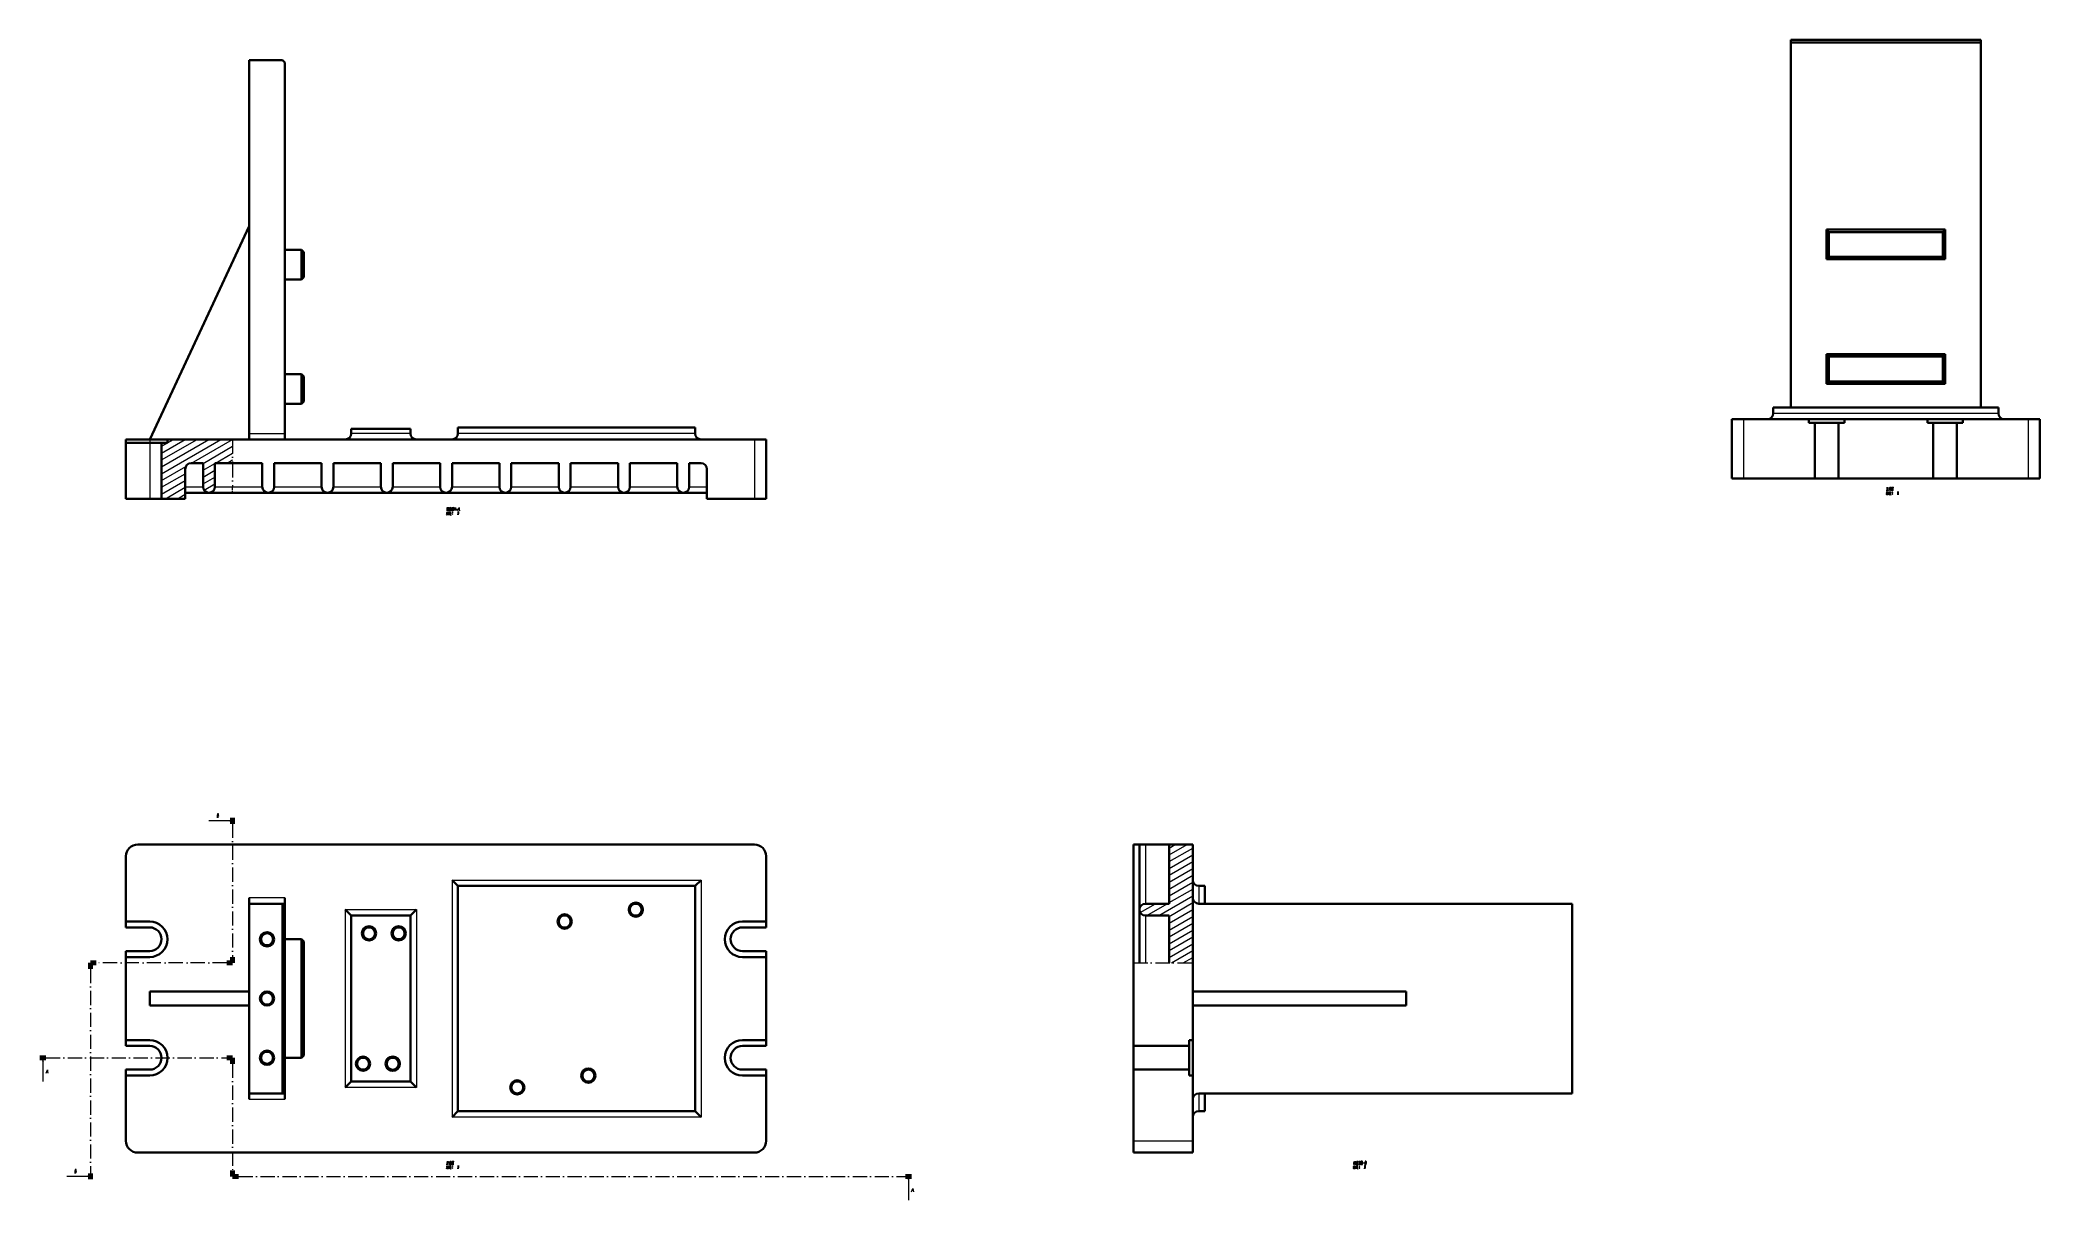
# Model space of a CAD drawing. Extents: x 139 to 1826, y -336 to 642.
import ezdxf

# ---------------------------------------------------------------- set-up
doc = ezdxf.new("R2010")
doc.units = 0
doc.linetypes.add('DASHDOT', pattern=[18.5, 12, -3, 0.5, -3])

msp = doc.modelspace()

# ---------------------------------------------------------------- linework, layer by layer
at = {"color": 7, "lineweight": 35, "ltscale": 0.05}
for p, q in [((1616, 642.3), (1616, 640.3)), ((1776, 640.3), (1776, 642.3)), ((345.7, -86.4), (343.7, -86.4)), ((343.7, -246.4), (345.7, -246.4))]:
    msp.add_line(p, q, dxfattribs=at)
at = {"color": 7, "lineweight": 35}
for p, q in [((1776, 642.3), (1616, 642.3)), ((315.7, 625.3), (343.7, 625.3)), ((315.7, 310.3), (315.7, 625.3)), ((1616, 332.3), (1616, 640.3)), ((1776, 640.3), (1616, 640.3)), ((1776, 332.3), (1776, 640.3)), ((345.7, 310.3), (345.7, 623.3)), ((315.7, 485.3), (231.7, 305.3)), ((1646, 457.3), (1646, 482.3)), ((1646, 482.3), (1746, 482.3)), ((1648, 459.3), (1648, 480.3)), ((1648, 480.3), (1744, 480.3)), ((1744, 459.3), (1744, 480.3)), ((1746, 457.3), (1746, 482.3)), ((359.7, 440.3), (359.7, 465.3)), ((361.7, 442.3), (361.7, 463.3)), ((1646, 457.3), (1746, 457.3)), ((1648, 459.3), (1744, 459.3)), ((1646, 352.3), (1646, 377.3)), ((1646, 377.3), (1746, 377.3)), ((1648, 354.3), (1648, 375.3)), ((1648, 375.3), (1744, 375.3)), ((1744, 354.3), (1744, 375.3)), ((1746, 352.3), (1746, 377.3)), ((359.7, 335.3), (359.7, 360.3)), ((361.7, 337.3), (361.7, 358.3)), ((1648, 354.3), (1744, 354.3)), ((1646, 352.3), (1746, 352.3)), ((1566, 322.3), (1566, 272.3)), ((1631, 322.3), (1576, 322.3)), ((1791, 332.3), (1601, 332.3)), ((1731, 322.3), (1661, 322.3)), ((1816, 322.3), (1761, 322.3)), ((1826, 322.3), (1826, 272.3)), ((211.7, 305.3), (231.7, 305.3)), ((246.7, 305.3), (301.7, 305.3)), ((741.7, 305.3), (301.7, 305.3)), ((451.7, 314.2), (401.7, 314.2)), ((691.7, 315.3), (491.7, 315.3)), ((751.7, 305.3), (751.7, 255.3)), ((1636, 319.3), (1636, 272.3)), ((1656, 319.3), (1656, 272.3)), ((1736, 319.3), (1736, 272.3)), ((1756, 319.3), (1756, 272.3)), ((211.7, 302.3), (211.7, 255.3)), ((211.7, 302.3), (231.7, 302.3)), ((241.7, 255.3), (241.7, 302.3)), ((261.7, 280.3), (261.7, 255.3)), ((276.7, 265.3), (276.7, 285.3)), ((286.7, 285.3), (286.7, 265.3)), ((301.7, 285.3), (326.7, 285.3)), ((326.7, 265.3), (326.7, 285.3)), ((336.7, 285.3), (336.7, 265.3)), ((336.7, 285.3), (376.7, 285.3)), ((376.7, 265.3), (376.7, 285.3)), ((386.7, 285.3), (386.7, 265.3)), ((386.7, 285.3), (426.7, 285.3)), ((426.7, 265.3), (426.7, 285.3)), ((436.7, 285.3), (436.7, 265.3)), ((436.7, 285.3), (476.7, 285.3)), ((476.7, 265.3), (476.7, 285.3)), ((486.7, 285.3), (486.7, 265.3)), ((486.7, 285.3), (526.7, 285.3)), ((526.7, 265.3), (526.7, 285.3)), ((536.7, 285.3), (536.7, 265.3)), ((536.7, 285.3), (576.7, 285.3)), ((576.7, 265.3), (576.7, 285.3)), ((586.7, 285.3), (586.7, 265.3)), ((586.7, 285.3), (626.7, 285.3)), ((626.7, 265.3), (626.7, 285.3)), ((636.7, 285.3), (636.7, 265.3)), ((636.7, 285.3), (676.7, 285.3)), ((676.7, 265.3), (676.7, 285.3)), ((686.7, 285.3), (686.7, 265.3)), ((701.7, 255.3), (701.7, 280.3)), ((1636, 272.3), (1576, 272.3)), ((1736, 272.3), (1656, 272.3)), ((1816, 272.3), (1756, 272.3)), ((211.7, 255.3), (231.7, 255.3)), ((261.7, 255.3), (241.7, 255.3)), ((331.7, 260.3), (301.7, 260.3)), ((381.7, 260.3), (331.7, 260.3)), ((431.7, 260.3), (381.7, 260.3)), ((481.7, 260.3), (431.7, 260.3)), ((531.7, 260.3), (481.7, 260.3)), ((581.7, 260.3), (531.7, 260.3)), ((631.7, 260.3), (581.7, 260.3)), ((681.7, 260.3), (631.7, 260.3)), ((741.7, 255.3), (701.7, 255.3)), ((211.7, -46.4), (211.7, -101.4)), ((741.7, -36.4), (221.7, -36.4)), ((751.7, -46.4), (751.7, -101.4)), ((1061.5, -36.4), (1061.5, -136.4)), ((1066.5, -36.4), (1066.5, -91.4)), ((1071.5, -36.4), (1091.5, -36.4)), ((1091.5, -86.4), (1091.5, -36.4)), ((1111.5, -36.4), (1091.5, -36.4)), ((1111.5, -36.4), (1111.5, -136.4)), ((491.7, -71.4), (491.7, -261.4)), ((491.7, -71.4), (691.7, -71.4)), ((691.7, -71.4), (691.7, -261.4)), ((343.7, -86.4), (315.7, -86.4)), ((315.7, -246.4), (315.7, -86.4)), ((343.7, -86.4), (343.7, -246.4)), ((345.7, -86.4), (345.7, -246.4)), ((401.7, -96.4), (401.7, -236.4)), ((401.7, -96.4), (451.7, -96.4)), ((451.7, -96.4), (451.7, -236.4)), ((1066.5, -91.4), (1066.5, -136.4)), ((1071.5, -86.4), (1091.5, -86.4)), ((1091.5, -96.4), (1071.5, -96.4)), ((1091.5, -136.4), (1091.5, -96.4)), ((1116.5, -86.4), (1431.5, -86.4)), ((1431.5, -246.4), (1431.5, -86.4)), ((211.7, -101.4), (231.7, -101.4)), ((211.7, -106.4), (231.7, -106.4)), ((359.7, -216.4), (359.7, -116.4)), ((751.7, -101.4), (731.7, -101.4)), ((751.7, -106.4), (731.7, -106.4)), ((211.7, -126.4), (231.7, -126.4)), ((211.7, -131.4), (211.7, -201.4)), ((211.7, -131.4), (231.7, -131.4)), ((361.7, -214.4), (361.7, -118.4)), ((751.7, -126.4), (731.7, -126.4)), ((751.7, -131.4), (731.7, -131.4)), ((751.7, -131.4), (751.7, -201.4)), ((1061.5, -136.4), (1061.5, -206.4)), ((1111.5, -136.4), (1111.5, -201.4)), ((315.7, -160.4), (231.7, -160.4)), ((1291.5, -160.4), (1111.5, -160.4)), ((315.7, -172.4), (231.7, -172.4)), ((1291.5, -172.4), (1111.5, -172.4)), ((211.7, -201.4), (231.7, -201.4)), ((751.7, -201.4), (731.7, -201.4)), ((211.7, -206.4), (231.7, -206.4)), ((751.7, -206.4), (731.7, -206.4)), ((1108.5, -206.4), (1061.5, -206.4)), ((211.7, -226.4), (231.7, -226.4)), ((211.7, -231.4), (211.7, -286.4)), ((211.7, -231.4), (231.7, -231.4)), ((751.7, -226.4), (731.7, -226.4)), ((751.7, -231.4), (731.7, -231.4)), ((751.7, -231.4), (751.7, -286.4)), ((1108.5, -226.4), (1061.5, -226.4)), ((1061.5, -226.4), (1061.5, -286.4)), ((1111.5, -231.4), (1111.5, -286.4)), ((315.7, -246.4), (343.7, -246.4)), ((451.7, -236.4), (401.7, -236.4)), ((1116.5, -246.4), (1431.5, -246.4)), ((691.7, -261.4), (491.7, -261.4)), ((741.7, -296.4), (221.7, -296.4)), ((1061.5, -296.4), (1111.5, -296.4))]:
    msp.add_line(p, q, dxfattribs=at)
at = {"color": 7, "lineweight": 35, "ltscale": 0.070711}
for p, q in [((343.7, 625.3), (345.7, 623.3)), ((1648, 480.3), (1646, 482.3)), ((1744, 480.3), (1746, 482.3)), ((361.7, 463.3), (359.7, 465.3)), ((1648, 459.3), (1646, 457.3)), ((1744, 459.3), (1746, 457.3)), ((361.7, 442.3), (359.7, 440.3)), ((1648, 375.3), (1646, 377.3)), ((1744, 375.3), (1746, 377.3)), ((361.7, 358.3), (359.7, 360.3)), ((1648, 354.3), (1646, 352.3)), ((1744, 354.3), (1746, 352.3)), ((361.7, 337.3), (359.7, 335.3)), ((361.7, -118.4), (359.7, -116.4)), ((361.7, -214.4), (359.7, -216.4))]:
    msp.add_line(p, q, dxfattribs=at)
at = {"color": 7, "lineweight": 35, "ltscale": 0.35}
for p, q in [((359.7, 465.3), (345.7, 465.3)), ((359.7, 440.3), (345.7, 440.3)), ((359.7, 360.3), (345.7, 360.3)), ((359.7, 335.3), (345.7, 335.3)), ((345.7, -116.4), (359.7, -116.4)), ((359.7, -216.4), (345.7, -216.4))]:
    msp.add_line(p, q, dxfattribs=at)
at = {"color": 7, "lineweight": 35, "ltscale": 0.25}
for p, q in [((1576, 322.3), (1566, 322.3)), ((1826, 322.3), (1816, 322.3)), ((751.7, 305.3), (741.7, 305.3)), ((1646, 319.3), (1636, 319.3)), ((1656, 319.3), (1646, 319.3)), ((1746, 319.3), (1736, 319.3)), ((1756, 319.3), (1746, 319.3)), ((241.7, 302.3), (231.7, 302.3)), ((266.7, 285.3), (276.7, 285.3)), ((686.7, 285.3), (696.7, 285.3)), ((1576, 272.3), (1566, 272.3)), ((1646, 272.3), (1636, 272.3)), ((1656, 272.3), (1646, 272.3)), ((1746, 272.3), (1736, 272.3)), ((1756, 272.3), (1746, 272.3)), ((1826, 272.3), (1816, 272.3)), ((241.7, 255.3), (231.7, 255.3)), ((751.7, 255.3), (741.7, 255.3)), ((1061.5, -216.4), (1061.5, -206.4)), ((1061.5, -226.4), (1061.5, -216.4)), ((1108.5, -216.4), (1108.5, -206.4)), ((1108.5, -226.4), (1108.5, -216.4)), ((1061.5, -296.4), (1061.5, -286.4)), ((1111.5, -296.4), (1111.5, -286.4))]:
    msp.add_line(p, q, dxfattribs=at)
at = {"color": 7, "lineweight": 13}
for p, q in [((1576, 322.3), (1576, 272.3)), ((1791, 327.3), (1601, 327.3)), ((1816, 322.3), (1816, 272.3)), ((241.7, 276.4), (291.7, 305.3)), ((241.7, 282.2), (281.7, 305.3)), ((241.7, 288), (271.7, 305.3)), ((241.7, 293.8), (261.7, 305.3)), ((267.1, 285.3), (301.7, 305.3)), ((315.7, 310.3), (345.7, 310.3)), ((451.7, 310.3), (401.7, 310.3)), ((691.7, 310.3), (491.7, 310.3)), ((741.7, 305.3), (741.7, 255.3)), ((231.7, 302.3), (231.7, 255.3)), ((276.7, 285.1), (301.7, 299.5)), ((241.7, 270.7), (262.2, 282.5)), ((241.7, 264.9), (261.7, 276.4)), ((241.7, 259.1), (261.7, 270.7)), ((301.7, 265.3), (326.7, 265.3)), ((336.7, 265.3), (376.7, 265.3)), ((386.7, 265.3), (426.7, 265.3)), ((436.7, 265.3), (476.7, 265.3)), ((486.7, 265.3), (526.7, 265.3)), ((536.7, 265.3), (576.7, 265.3)), ((586.7, 265.3), (626.7, 265.3)), ((636.7, 265.3), (676.7, 265.3)), ((1071.5, -36.4), (1071.5, -86.4)), ((1091.5, -50.9), (1111.5, -39.4)), ((1091.5, -56.7), (1111.5, -45.1)), ((486.7, -66.4), (696.7, -66.4)), ((486.7, -66.4), (486.7, -266.4)), ((696.7, -66.4), (696.7, -266.4)), ((1091.5, -62.4), (1111.5, -50.9)), ((1091.5, -68.2), (1111.5, -56.7)), ((1091.5, -74), (1111.5, -62.4)), ((345.7, -81.4), (315.7, -81.4)), ((1082.7, -96.4), (1111.5, -79.8)), ((1091.5, -79.8), (1111.5, -68.2)), ((1091.5, -85.5), (1111.5, -74)), ((396.7, -91.4), (456.7, -91.4)), ((396.7, -91.4), (396.7, -241.4)), ((456.7, -91.4), (456.7, -241.4)), ((1071.5, -96.4), (1071.5, -136.4)), ((1072.7, -96.4), (1090, -86.4)), ((1091.5, -97.1), (1111.5, -85.5)), ((1091.5, -102.9), (1111.5, -91.3)), ((1091.5, -108.6), (1111.5, -97.1)), ((1091.5, -114.4), (1111.5, -102.9)), ((1091.5, -120.2), (1111.5, -108.6)), ((1091.5, -126), (1111.5, -114.4)), ((1091.5, -131.7), (1111.5, -120.2)), ((1093.4, -136.4), (1111.5, -126)), ((315.7, -251.4), (345.7, -251.4)), ((456.7, -241.4), (396.7, -241.4)), ((696.7, -266.4), (486.7, -266.4)), ((1061.5, -286.4), (1111.5, -286.4))]:
    msp.add_line(p, q, dxfattribs=at)
at = {"color": 7, "lineweight": 35, "ltscale": 0.125}
for p, q in [((1601, 327.3), (1601, 332.3)), ((1791, 327.3), (1791, 332.3)), ((315.7, 305.3), (315.7, 310.3)), ((345.7, 310.3), (345.7, 305.3)), ((491.7, 310.3), (491.7, 315.3)), ((691.7, 310.3), (691.7, 315.3)), ((1631, 319.3), (1636, 319.3)), ((1656, 319.3), (1661, 319.3)), ((1736, 319.3), (1731, 319.3)), ((1761, 319.3), (1756, 319.3)), ((246.7, 302.3), (241.7, 302.3)), ((1066.5, -36.4), (1071.5, -36.4)), ((315.7, -86.4), (315.7, -81.4)), ((345.7, -81.4), (345.7, -86.4)), ((1116.5, -71.4), (1121.5, -71.4)), ((211.7, -101.4), (211.7, -106.4)), ((751.7, -101.4), (751.7, -106.4)), ((211.7, -126.4), (211.7, -131.4)), ((751.7, -126.4), (751.7, -131.4)), ((211.7, -206.4), (211.7, -201.4)), ((751.7, -206.4), (751.7, -201.4)), ((1108.5, -206.4), (1108.5, -201.4)), ((211.7, -231.4), (211.7, -226.4)), ((751.7, -231.4), (751.7, -226.4)), ((1108.5, -231.4), (1108.5, -226.4)), ((315.7, -251.4), (315.7, -246.4)), ((345.7, -246.4), (345.7, -251.4)), ((1116.5, -261.4), (1121.5, -261.4))]:
    msp.add_line(p, q, dxfattribs=at)
at = {"color": 7, "lineweight": 35, "ltscale": 0.375}
for p, q in [((1646, 322.3), (1631, 322.3)), ((1661, 322.3), (1646, 322.3)), ((1746, 322.3), (1731, 322.3)), ((1761, 322.3), (1746, 322.3)), ((246.7, 305.3), (231.7, 305.3)), ((286.7, 285.3), (301.7, 285.3)), ((1111.5, -216.4), (1111.5, -201.4)), ((1111.5, -231.4), (1111.5, -216.4))]:
    msp.add_line(p, q, dxfattribs=at)
at = {"color": 7, "lineweight": 35, "ltscale": 0.075}
for p, q in [((1631, 322.3), (1631, 319.3)), ((1661, 322.3), (1661, 319.3)), ((1731, 322.3), (1731, 319.3)), ((1761, 322.3), (1761, 319.3)), ((211.7, 305.3), (211.7, 302.3)), ((246.7, 302.3), (246.7, 305.3)), ((1111.5, -201.4), (1108.5, -201.4)), ((1111.5, -231.4), (1108.5, -231.4))]:
    msp.add_line(p, q, dxfattribs=at)
at = {"color": 7, "lineweight": 13, "ltscale": 0.075}
msp.add_line((231.7, 305.3), (231.7, 302.3), dxfattribs=at)
at = {"color": 7, "lineweight": 13, "ltscale": 0.144338}
msp.add_line((246.7, 302.4), (251.7, 305.3), dxfattribs=at)
at = {"color": 7, "linetype": 'DASHDOT', "lineweight": 13}
for p, q in [((301.7, 305.3), (301.7, 285.3)), ((301.7, 285.3), (301.7, 265.3)), ((301.7, -18.9), (301.7, -131.4)), ((181.7, -141.4), (181.7, -313.9)), ((296.7, -136.4), (186.7, -136.4)), ((1061.5, -136.4), (1111.5, -136.4)), ((144.2, -216.4), (296.7, -216.4)), ((301.7, -221.4), (301.7, -311.4)), ((306.7, -316.4), (869.2, -316.4))]:
    msp.add_line(p, q, dxfattribs=at)
at = {"color": 7, "lineweight": 35, "ltscale": 0.09651}
for p, q in [((401.7, 310.3), (401.7, 314.2)), ((451.7, 310.3), (451.7, 314.2))]:
    msp.add_line(p, q, dxfattribs=at)
at = {"color": 7, "lineweight": 13, "ltscale": 0.138675}
msp.add_line((241.7, 299.5), (246.5, 302.3), dxfattribs=at)
at = {"color": 7, "lineweight": 13, "ltscale": 0.42265}
msp.add_line((287.1, 285.3), (301.7, 293.8), dxfattribs=at)
at = {"color": 7, "lineweight": 13, "ltscale": 0.133975}
msp.add_line((297.1, 285.3), (301.7, 288), dxfattribs=at)
at = {"color": 7, "lineweight": 13, "ltscale": 0.288675}
for p, q in [((276.7, 279.3), (286.7, 285.1)), ((276.7, 273.6), (286.7, 279.3)), ((276.7, 267.8), (286.7, 273.6))]:
    msp.add_line(p, q, dxfattribs=at)
at = {"color": 7, "lineweight": 13, "ltscale": 0.479274}
msp.add_line((245.1, 255.3), (261.7, 264.9), dxfattribs=at)
at = {"color": 7, "lineweight": 13, "ltscale": 0.190599}
msp.add_line((255.1, 255.3), (261.7, 259.1), dxfattribs=at)
at = {"color": 7, "lineweight": 13, "ltscale": 0.375}
for p, q in [((261.7, 265.3), (276.7, 265.3)), ((686.7, 265.3), (701.7, 265.3))]:
    msp.add_line(p, q, dxfattribs=at)
at = {"color": 7, "lineweight": 35, "ltscale": 0.499663}
for p, q in [((281.7, 260.3), (261.7, 260.3)), ((301.7, 260.3), (281.7, 260.3))]:
    msp.add_line(p, q, dxfattribs=at)
at = {"color": 7, "lineweight": 13, "ltscale": 0.263805}
msp.add_line((277.6, 262.5), (286.7, 267.8), dxfattribs=at)
at = {"color": 7, "lineweight": 13, "ltscale": 0.374999}
msp.add_line((286.7, 265.3), (301.7, 265.3), dxfattribs=at)
at = {"color": 7, "linetype": 'DASHDOT', "lineweight": 13, "ltscale": 0.125}
msp.add_line((301.7, 260.3), (301.7, 265.3), dxfattribs=at)
at = {"color": 7, "lineweight": 35, "ltscale": 0.4995}
msp.add_line((701.7, 260.3), (681.7, 260.3), dxfattribs=at)
at = {"color": 7, "lineweight": 13, "ltscale": 0.427556}
for p, q in [((298.8, -16.4), (281.7, -16.4)), ((871.7, -319.3), (871.7, -336.4))]:
    msp.add_line(p, q, dxfattribs=at)
at = {"color": 7, "lineweight": 100, "ltscale": 0.125}
for p, q in [((301.7, -13.9), (301.7, -18.9)), ((301.7, -136.4), (301.7, -131.4)), ((181.7, -136.4), (186.7, -136.4)), ((181.7, -136.4), (181.7, -141.4)), ((301.7, -136.4), (296.7, -136.4)), ((139.2, -216.4), (144.2, -216.4)), ((301.7, -216.4), (296.7, -216.4)), ((301.7, -216.4), (301.7, -221.4)), ((181.7, -318.9), (181.7, -313.9)), ((301.7, -316.4), (301.7, -311.4)), ((301.7, -316.4), (306.7, -316.4)), ((874.2, -316.4), (869.2, -316.4))]:
    msp.add_line(p, q, dxfattribs=at)
at = {"color": 7, "lineweight": 35, "ltscale": 0.124994}
msp.add_line((1061.5, -36.4), (1066.5, -36.4), dxfattribs=at)
at = {"color": 7, "lineweight": 13, "ltscale": 0.437823}
msp.add_line((1091.5, -45.1), (1106.6, -36.4), dxfattribs=at)
at = {"color": 7, "lineweight": 13, "ltscale": 0.149147}
msp.add_line((1091.5, -39.4), (1096.6, -36.4), dxfattribs=at)
at = {"color": 7, "lineweight": 35, "ltscale": 0.176777}
for p, q in [((491.7, -71.4), (486.7, -66.4)), ((691.7, -71.4), (696.7, -66.4)), ((401.7, -96.4), (396.7, -91.4)), ((451.7, -96.4), (456.7, -91.4)), ((401.7, -236.4), (396.7, -241.4)), ((451.7, -236.4), (456.7, -241.4)), ((491.7, -261.4), (486.7, -266.4)), ((691.7, -261.4), (696.7, -266.4))]:
    msp.add_line(p, q, dxfattribs=at)
at = {"color": 7, "lineweight": 13, "ltscale": 0.374997}
msp.add_line((1116.5, -71.4), (1116.5, -86.4), dxfattribs=at)
at = {"color": 7, "lineweight": 35, "ltscale": 0.374997}
msp.add_line((1121.5, -71.4), (1121.5, -86.4), dxfattribs=at)
at = {"color": 7, "lineweight": 13, "ltscale": 0.372889}
msp.add_line((1067.1, -93.8), (1080, -86.4), dxfattribs=at)
at = {"color": 7, "lineweight": 13, "ltscale": 0.23205}
msp.add_line((1103.4, -136.4), (1111.5, -131.7), dxfattribs=at)
at = {"color": 7, "lineweight": 35, "ltscale": 0.3}
for p, q in [((231.7, -160.4), (231.7, -172.4)), ((1291.5, -160.4), (1291.5, -172.4))]:
    msp.add_line(p, q, dxfattribs=at)
at = {"color": 7, "lineweight": 13, "ltscale": 0.427555}
for p, q in [((141.7, -219.3), (141.7, -236.4)), ((178.8, -316.4), (161.7, -316.4))]:
    msp.add_line(p, q, dxfattribs=at)
at = {"color": 7, "lineweight": 13, "ltscale": 0.375003}
msp.add_line((1116.5, -246.4), (1116.5, -261.4), dxfattribs=at)
at = {"color": 7, "lineweight": 35, "ltscale": 0.375003}
msp.add_line((1121.5, -246.4), (1121.5, -261.4), dxfattribs=at)
at = {"color": 7, "lineweight": 13}
for points in [[(1696.2, 262.3), (1698.1, 262.4)], [(1696.2, 258.8), (1696.9, 259.2)], [(1696.7, 261.3), (1696.3, 260.2)], [(1696.7, 260.3), (1696.3, 260.1)], [(1696.3, 259.5), (1696.9, 259.7)], [(1696.8, 260.5), (1696.4, 259.5)], [(1696.5, 264.7), (1698, 264.8)], [(1696.7, 263.9), (1696.7, 262.4)], [(1697.1, 260), (1696.8, 259.5)], [(1697.1, 261), (1697, 260.4)], [(1697.1, 260.8), (1698.1, 261)], [(1697.3, 260.5), (1697.1, 260)], [(1697.2, 264.7), (1697.2, 263.6), (1697.2, 262.4)], [(1697.2, 263.6), (1697.9, 263.7)], [(1697.2, 260), (1697.2, 258.3)], [(1697.4, 261.4), (1697.6, 261.1)], [(1697.4, 260.3), (1698.1, 260.4)], [(1697.4, 259.7), (1698, 259.8)], [(1697.4, 259.8), (1697.5, 258.4)], [(1697.5, 259.2), (1697.9, 259.2)], [(1697.9, 258.7), (1697.5, 258.6)], [(1697.7, 260.3), (1697.6, 259.7)], [(1698, 259.9), (1697.9, 258.5)], [(1698.1, 261.1), (1698, 260.6)], [(1699.1, 264.3), (1698.9, 263.9), (1698.4, 263.1)], [(1698.4, 264.1), (1699, 264.2)], [(1698.4, 260.6), (1699.5, 260.7)], [(1698.9, 260.7), (1698.8, 259.8), (1698.7, 259.3), (1698.4, 258.5)], [(1698.7, 265), (1699, 264.6)], [(1699.2, 260.2), (1699.1, 259.3), (1699, 258.5), (1698.8, 258.8)], [(1698.8, 260), (1699.2, 260.1)], [(1698.9, 263.9), (1698.9, 262.1)], [(1698.9, 263.7), (1699.2, 263.4)], [(1698.9, 261.5), (1699, 261)], [(1699, 262.1), (1699.3, 262.4)], [(1699.6, 258.9), (1699.2, 258.4)], [(1699.3, 262.4), (1699.5, 262.7)], [(1699.6, 260.2), (1699.4, 259.6)], [(1699.5, 265), (1699.5, 263.3)], [(1700.1, 264.8), (1699.5, 264.7)], [(1699.7, 263.3), (1699.5, 262.7)], [(1699.5, 259.9), (1700.1, 258.5)], [(1699.8, 260.8), (1699.6, 260.2)], [(1699.9, 259.6), (1699.6, 258.9)], [(1699.8, 264.4), (1699.7, 263.3)], [(1699.7, 260.4), (1700.4, 260.6)], [(1699.8, 262.4), (1699.8, 263.4)], [(1700, 262.2), (1699.8, 262.4)], [(1699.8, 261.5), (1699.8, 260.8)], [(1700.1, 260.5), (1699.9, 259.6)], [(1700.4, 262.2), (1700, 262.2)], [(1700.1, 263.2), (1700.1, 264.9)], [(1700.1, 258.5), (1700.4, 258.5)], [(1700.4, 262.9), (1700.4, 262.2)], [(1700.9, 265), (1700.9, 263.5), (1700.9, 262)], [(1700.9, 265), (1700.9, 263.6), (1700.9, 262.2)], [(1702.4, 264.8), (1700.9, 264.7)], [(1700.9, 262.3), (1702.3, 262.4)], [(1701, 263.1), (1701.5, 263.5)], [(1701.7, 264.6), (1701.1, 263.8)], [(1701.4, 264), (1702.1, 263.3)], [(1701.4, 262.9), (1701.8, 262.5)], [(1701.4, 260.6), (1701.8, 260.6)], [(1701.4, 259.4), (1701.8, 259.4)], [(1701.5, 264.2), (1701.9, 264.3)], [(1701.5, 263.5), (1701.7, 263.8)], [(1701.5, 263.3), (1701.8, 263)], [(1701.5, 260.7), (1701.8, 260.7)], [(1701.5, 260.5), (1701.8, 260.5)], [(1701.5, 259.5), (1701.8, 259.5)], [(1701.5, 259.2), (1701.8, 259.2)], [(1701.7, 263.8), (1702, 264.4)], [(1702.1, 263.3), (1702.3, 263.3)], [(1702.3, 262.2), (1702.3, 263.6), (1702.4, 265)], [(1702.3, 262.1), (1702.3, 262.2), (1702.3, 262.4)], [(1705.9, 261.4), (1705.8, 260), (1705.7, 258.6)], [(1705.9, 260.7), (1706.2, 260.7)], [(1705.9, 260.6), (1706.3, 260.6)], [(1705.9, 260.5), (1706.2, 260.5)], [(1705.9, 259.5), (1706.2, 259.5)], [(1705.9, 259.4), (1706.3, 259.4)], [(1705.9, 259.2), (1706.2, 259.2)], [(1706.5, 261.4), (1706.4, 260), (1706.3, 258.6)], [(482.4, 243.3), (481.9, 243.1)], [(481.9, 241.8), (482.6, 242.2)], [(482, 246.6), (483.2, 246.8)], [(482.4, 244.3), (482, 243.2)], [(482, 242.5), (482.5, 242.7)], [(482.5, 243.5), (482.1, 242.5)], [(482.2, 247.4), (483.1, 247.6)], [(482.3, 246.4), (482.3, 245.2)], [(482.3, 246.1), (482.9, 246.3)], [(483, 245.5), (482.3, 245.4)], [(482.4, 247.3), (482.5, 246.8)], [(482.5, 248.1), (482.7, 247.6)], [(482.8, 243), (482.5, 242.5)], [(482.8, 244), (482.6, 243.4)], [(482.9, 247.4), (482.8, 246.8)], [(482.8, 243.8), (483.8, 244)], [(483, 243.5), (482.8, 243)], [(483, 246.4), (482.9, 245.5)], [(482.9, 243.1), (482.9, 241.3)], [(483.1, 244.5), (483.3, 244.1)], [(483.1, 243.3), (483.8, 243.4)], [(483.1, 242.7), (483.7, 242.8)], [(483.1, 242.8), (483.2, 241.4)], [(483.2, 242.2), (483.6, 242.3)], [(483.6, 241.7), (483.2, 241.6)], [(483.7, 248.1), (483.7, 246.7), (483.7, 245.3), (483.6, 245), (483.3, 245.4)], [(483.3, 245.9), (483.3, 247.4)], [(483.4, 243.3), (483.3, 242.7)], [(483.7, 242.9), (483.6, 241.5)], [(483.8, 244.1), (483.7, 243.6)], [(484.7, 247.4), (484.6, 246.9), (484.1, 246.1)], [(484.1, 247.2), (484.7, 247.2)], [(484.1, 243.6), (485.2, 243.8)], [(484.6, 243.7), (484.5, 242.8), (484.4, 242.4), (484.1, 241.5)], [(484.4, 248), (484.7, 247.6)], [(484.9, 243.2), (484.8, 242.4), (484.7, 241.5), (484.5, 241.8)], [(484.5, 243), (484.9, 243.1)], [(484.6, 246.9), (484.6, 245.1)], [(484.6, 246.7), (484.9, 246.4)], [(484.6, 244.5), (484.7, 244)], [(484.7, 245.1), (485, 245.4)], [(485.3, 241.9), (484.9, 241.4)], [(485, 245.4), (485.2, 245.7)], [(485.3, 243.2), (485.1, 242.6)], [(485.2, 248), (485.2, 246.3)], [(485.8, 247.8), (485.2, 247.7)], [(485.4, 246.3), (485.2, 245.7)], [(485.2, 243), (485.8, 241.5)], [(485.4, 243.8), (485.3, 243.2)], [(485.6, 242.6), (485.3, 241.9)], [(485.5, 247.4), (485.4, 246.3)], [(485.5, 244.6), (485.4, 243.8)], [(485.4, 243.4), (486.1, 243.6)], [(485.5, 245.4), (485.5, 246.5)], [(485.7, 245.3), (485.5, 245.4)], [(485.8, 243.5), (485.6, 242.6)], [(486.1, 245.3), (485.7, 245.3)], [(485.8, 246.2), (485.8, 247.9)], [(485.8, 241.5), (486.1, 241.5)], [(486.1, 245.9), (486.1, 245.3)], [(486.6, 248), (486.6, 246.6), (486.6, 245.1)], [(486.6, 248), (486.6, 246.6), (486.6, 245.2)], [(488.1, 247.9), (486.6, 247.7)], [(486.6, 245.3), (488, 245.4)], [(486.7, 246.1), (487.2, 246.5)], [(487.4, 247.6), (486.8, 246.8)], [(487.1, 247), (487.8, 246.3)], [(487.1, 245.9), (487.5, 245.5)], [(487.1, 243.7), (487.5, 243.7)], [(487.1, 242.4), (487.5, 242.4)], [(487.2, 247.2), (487.6, 247.3)], [(487.2, 246.5), (487.4, 246.8)], [(487.2, 246.3), (487.5, 246)], [(487.2, 243.8), (487.5, 243.8)], [(487.2, 243.5), (487.5, 243.5)], [(487.2, 242.5), (487.5, 242.5)], [(487.2, 242.3), (487.5, 242.3)], [(487.4, 246.8), (487.7, 247.4)], [(487.8, 246.3), (488, 246.3)], [(488, 245.2), (488, 246.6), (488.1, 248)], [(488, 245.1), (488, 245.2), (488, 245.4)], [(488.4, 245.2), (488.9, 246.6), (489.5, 248), (489.7, 246.6), (489.9, 245.2)], [(488.9, 246.5), (489.7, 246.5)], [(489.9, 246.6), (491.6, 246.6)], [(491.6, 244.4), (491.5, 243), (491.4, 241.6)], [(491.6, 245.2), (492.1, 246.6), (492.6, 248), (492.8, 246.6), (493, 245.2)], [(491.6, 243.8), (491.9, 243.8)], [(491.6, 243.7), (492, 243.7)], [(491.6, 243.5), (491.9, 243.5)], [(491.6, 242.5), (491.9, 242.5)], [(491.6, 242.4), (492, 242.4)], [(491.6, 242.3), (491.9, 242.3)], [(492.2, 244.4), (492.1, 243), (492, 241.6)], [(492.1, 246.5), (492.8, 246.5)], [(288.4, -13.4), (289.5, -13.4), (289.7, -13.2), (289.8, -13), (289.9, -12.4), (289.8, -12.1), (289.4, -11.9), (289.6, -11.8), (289.8, -11.4), (289.8, -11), (289.7, -10.7), (289.5, -10.6), (288.8, -10.6), (288.6, -12), (288.5, -13.4)], [(289.4, -11.9), (288.6, -11.9)], [(144.3, -229.4), (144.9, -228), (145.4, -226.6), (145.6, -228), (145.8, -229.4)], [(144.8, -228.1), (145.6, -228.1)], [(1247.3, -303.5), (1247.5, -304.1)], [(1248.4, -303.5), (1248.4, -304.9), (1248.4, -306.4), (1248.4, -306.7), (1248.1, -306.3)], [(168.4, -313.4), (169.5, -313.4), (169.7, -313.2), (169.8, -313), (169.9, -312.4), (169.8, -312.1), (169.4, -311.9), (169.6, -311.8), (169.8, -311.4), (169.8, -311), (169.7, -310.7), (169.5, -310.6), (168.8, -310.6), (168.6, -312), (168.5, -313.4)], [(169.4, -311.9), (168.6, -311.9)], [(481.9, -306.3), (483.8, -306.2)], [(482.4, -308.4), (481.9, -308.6)], [(481.9, -309.8), (482.6, -309.5)], [(482.4, -307.4), (482, -308.5)], [(482, -309.2), (482.5, -309)], [(482.5, -308.2), (482.1, -309.2)], [(482.2, -303.9), (483.7, -303.9)], [(482.4, -304.7), (482.4, -306.3)], [(482.8, -308.7), (482.5, -309.2)], [(482.8, -307.7), (482.6, -308.3)], [(482.8, -307.9), (483.8, -307.7)], [(483, -308.1), (482.8, -308.7)], [(482.9, -303.9), (482.9, -305.1), (482.9, -306.3)], [(482.9, -305.1), (483.6, -305)], [(482.9, -308.6), (482.9, -310.3)], [(483.1, -307.2), (483.3, -307.6)], [(483.1, -308.4), (483.8, -308.3)], [(483.1, -308.8), (483.2, -310.2)], [(483.1, -308.9), (483.7, -308.9)], [(483.2, -309.5), (483.6, -309.4)], [(483.6, -310), (483.2, -310.1)], [(483.4, -308.4), (483.3, -308.9)], [(483.7, -308.8), (483.6, -310.2)], [(483.8, -307.6), (483.7, -308.1)], [(484.7, -304.3), (484.6, -304.8), (484.1, -305.5)], [(484.1, -304.5), (484.7, -304.5)], [(484.1, -308.1), (485.2, -307.9)], [(484.6, -308), (484.5, -308.9), (484.4, -309.3), (484.1, -310.2)], [(484.4, -303.7), (484.7, -304.1)], [(484.9, -308.5), (484.8, -309.3), (484.7, -310.2), (484.5, -309.9)], [(484.5, -308.7), (484.9, -308.6)], [(484.6, -304.8), (484.6, -306.6)], [(484.6, -305), (484.9, -305.3)], [(484.6, -307.2), (484.7, -307.7)], [(484.7, -306.6), (485, -306.3)], [(485.3, -309.7), (484.9, -310.3)], [(485, -306.3), (485.2, -306)], [(485.3, -308.5), (485.1, -309)], [(485.2, -303.7), (485.2, -305.4)], [(485.8, -303.9), (485.2, -303.9)], [(485.4, -305.3), (485.2, -306)], [(485.2, -308.7), (485.8, -310.2)], [(485.4, -307.9), (485.3, -308.5)], [(485.6, -309.1), (485.3, -309.7)], [(485.5, -304.3), (485.4, -305.3)], [(485.5, -307.1), (485.4, -307.9)], [(485.4, -308.2), (486.1, -308.1)], [(485.5, -306.3), (485.5, -305.2)], [(485.7, -306.4), (485.5, -306.3)], [(485.8, -308.2), (485.6, -309.1)], [(486.1, -306.4), (485.7, -306.4)], [(485.8, -305.4), (485.8, -303.8)], [(485.8, -310.2), (486.1, -310.2)], [(486.1, -305.8), (486.1, -306.4)], [(486.6, -303.7), (486.6, -305.1), (486.6, -306.6)], [(486.6, -303.7), (486.6, -305.1), (486.6, -306.5)], [(488.1, -303.8), (486.6, -304)], [(486.6, -306.4), (488, -306.3)], [(486.7, -305.6), (487.2, -305.2)], [(487.4, -304.1), (486.8, -304.9)], [(487.1, -304.7), (487.8, -305.4)], [(487.1, -305.8), (487.5, -306.1)], [(487.1, -308), (487.5, -308)], [(487.1, -309.3), (487.5, -309.3)], [(487.2, -304.5), (487.6, -304.4)], [(487.2, -305.2), (487.4, -304.9)], [(487.2, -305.4), (487.5, -305.6)], [(487.2, -307.9), (487.5, -307.9)], [(487.2, -308.2), (487.5, -308.2)], [(487.2, -309.2), (487.5, -309.2)], [(487.2, -309.4), (487.5, -309.4)], [(487.4, -304.9), (487.7, -304.2)], [(487.8, -305.4), (488, -305.4)], [(488, -306.5), (488, -305.1), (488.1, -303.7)], [(488, -306.6), (488, -306.5), (488, -306.3)], [(491.6, -307.3), (491.5, -308.7), (491.4, -310.1)], [(491.6, -307.9), (491.9, -307.9)], [(491.6, -308), (492, -308)], [(491.6, -308.2), (491.9, -308.2)], [(491.6, -309.2), (491.9, -309.2)], [(491.6, -309.3), (492, -309.3)], [(491.6, -309.4), (491.9, -309.4)], [(492.2, -307.3), (492.1, -308.7), (492, -310.1)], [(1246.7, -305.1), (1248, -304.9)], [(1247.2, -307.4), (1246.7, -308.5)], [(1247.1, -308.4), (1246.7, -308.6)], [(1246.7, -309.8), (1247.4, -309.5)], [(1247.3, -308.2), (1246.8, -309.2)], [(1246.8, -309.2), (1247.3, -309)], [(1246.9, -304.3), (1247.9, -304.1)], [(1247.1, -305.3), (1247.1, -306.5)], [(1247.1, -305.5), (1247.7, -305.4)], [(1247.7, -306.2), (1247.1, -306.3)], [(1247.2, -304.4), (1247.3, -304.9)], [(1247.6, -308.7), (1247.3, -309.2)], [(1247.5, -307.7), (1247.4, -308.3)], [(1247.6, -304.3), (1247.5, -304.9)], [(1247.5, -307.9), (1248.6, -307.7)], [(1247.7, -308.1), (1247.6, -308.7)], [(1247.6, -308.6), (1247.6, -310.3)], [(1247.7, -305.3), (1247.7, -306.2)], [(1247.8, -308.4), (1248.5, -308.3)], [(1247.9, -307.2), (1248.1, -307.6)], [(1247.9, -308.8), (1247.9, -310.2)], [(1247.9, -308.9), (1248.4, -308.9)], [(1247.9, -309.5), (1248.3, -309.4)], [(1248.4, -310), (1248, -310.1)], [(1248.1, -305.8), (1248.1, -304.3)], [(1248.1, -308.4), (1248.1, -308.9)], [(1248.6, -307.6), (1248.4, -308.1)], [(1248.4, -308.8), (1248.4, -310.2)], [(1249.5, -304.3), (1249.3, -304.8), (1248.8, -305.5)], [(1249.4, -308), (1249.3, -308.9), (1249.1, -309.3), (1248.8, -310.2)], [(1248.9, -304.5), (1249.4, -304.5)], [(1248.9, -308.1), (1249.9, -307.9)], [(1249.1, -303.7), (1249.4, -304.1)], [(1249.7, -308.5), (1249.6, -309.3), (1249.4, -310.2), (1249.2, -309.9)], [(1249.3, -304.8), (1249.3, -306.6)], [(1249.3, -305), (1249.6, -305.3)], [(1249.3, -308.7), (1249.7, -308.6)], [(1249.4, -306.6), (1249.7, -306.3)], [(1249.4, -307.2), (1249.5, -307.7)], [(1249.7, -306.3), (1250, -306)], [(1250.1, -309.7), (1249.7, -310.3)], [(1249.9, -303.7), (1249.9, -305.4)], [(1250.6, -303.9), (1249.9, -303.9)], [(1250.1, -308.5), (1249.9, -309)], [(1250.1, -305.3), (1250, -306)], [(1250, -308.7), (1250.5, -310.2)], [(1250.2, -304.3), (1250.1, -305.3)], [(1250.2, -307.9), (1250.1, -308.5)], [(1250.1, -308.2), (1250.8, -308.1)], [(1250.3, -309.1), (1250.1, -309.7)], [(1250.3, -307.1), (1250.2, -307.9)], [(1250.3, -306.3), (1250.3, -305.2)], [(1250.4, -306.4), (1250.3, -306.3)], [(1250.5, -308.2), (1250.3, -309.1)], [(1250.8, -306.4), (1250.4, -306.4)], [(1250.5, -305.4), (1250.6, -303.8)], [(1250.5, -310.2), (1250.9, -310.2)], [(1250.8, -305.8), (1250.8, -306.4)], [(1251.4, -303.7), (1251.4, -305.1), (1251.4, -306.6)], [(1251.4, -303.7), (1251.4, -305.1), (1251.4, -306.5)], [(1252.8, -303.8), (1251.4, -304)], [(1251.4, -305.6), (1251.9, -305.2)], [(1251.4, -306.4), (1252.7, -306.3)], [(1252.1, -304.1), (1251.6, -304.9)], [(1251.9, -304.5), (1252.4, -304.4)], [(1251.9, -304.7), (1252.6, -305.4)], [(1251.9, -305.2), (1252.1, -304.9)], [(1251.9, -305.8), (1252.2, -306.1)], [(1251.9, -307.9), (1252.2, -307.9)], [(1251.9, -308), (1252.3, -308)], [(1251.9, -308.2), (1252.2, -308.2)], [(1251.9, -309.2), (1252.2, -309.2)], [(1251.9, -309.3), (1252.3, -309.3)], [(1251.9, -309.4), (1252.2, -309.4)], [(1252, -305.4), (1252.2, -305.6)], [(1252.1, -304.9), (1252.5, -304.2)], [(1252.6, -305.4), (1252.8, -305.4)], [(1252.8, -306.6), (1252.8, -306.5), (1252.7, -306.3)], [(1252.8, -306.5), (1252.8, -305.1), (1252.8, -303.7)], [(1253.2, -306.5), (1254.3, -306.5), (1254.5, -306.3), (1254.6, -306.2), (1254.7, -305.5), (1254.6, -305.2), (1254.2, -305), (1254.4, -304.9), (1254.6, -304.6), (1254.6, -304.1), (1254.5, -303.8), (1254.3, -303.7), (1253.6, -303.7), (1253.4, -305.1), (1253.3, -306.5)], [(1254.2, -305), (1253.4, -305)], [(1254.7, -305.1), (1256.4, -305.1)], [(1256.3, -307.3), (1256.2, -308.7), (1256.1, -310.1)], [(1256.3, -308), (1256.7, -308)], [(1256.3, -309.3), (1256.7, -309.3)], [(1256.4, -306.5), (1257.5, -306.5), (1257.7, -306.3), (1257.8, -306.2), (1257.9, -305.5), (1257.8, -305.2), (1257.4, -305), (1257.6, -304.9), (1257.9, -304.6), (1257.9, -304.1), (1257.7, -303.8), (1257.5, -303.7), (1256.8, -303.7), (1256.6, -305.1), (1256.5, -306.5)], [(1256.4, -307.9), (1256.7, -307.9)], [(1256.4, -308.2), (1256.7, -308.2)], [(1256.4, -309.2), (1256.7, -309.2)], [(1256.4, -309.4), (1256.7, -309.4)], [(1257.4, -305), (1256.6, -305)], [(1256.9, -307.3), (1256.8, -308.7), (1256.7, -310.1)], [(874.3, -329.4), (874.9, -328), (875.4, -326.6), (875.6, -328), (875.8, -329.4)], [(874.8, -328.1), (875.6, -328.1)]]:
    msp.add_lwpolyline(points, dxfattribs=at)
for points in [[(1701.5, 260.4), (1701.7, 260.4), (1701.8, 260.5), (1701.8, 260.7), (1701.7, 260.8), (1701.5, 260.8), (1701.4, 260.7), (1701.4, 260.5)], [(1701.5, 259.2), (1701.7, 259.2), (1701.8, 259.3), (1701.8, 259.4), (1701.7, 259.6), (1701.5, 259.6), (1701.4, 259.4), (1701.4, 259.3)], [(1706, 260.4), (1706.2, 260.4), (1706.3, 260.5), (1706.3, 260.7), (1706.2, 260.8), (1706, 260.8), (1705.9, 260.7), (1705.9, 260.5)], [(1706, 259.2), (1706.2, 259.2), (1706.3, 259.3), (1706.3, 259.4), (1706.2, 259.6), (1706, 259.6), (1705.9, 259.4), (1705.9, 259.3)], [(487.2, 243.4), (487.4, 243.4), (487.5, 243.5), (487.5, 243.7), (487.4, 243.8), (487.2, 243.8), (487.1, 243.7), (487.1, 243.5)], [(487.2, 242.2), (487.4, 242.2), (487.5, 242.3), (487.5, 242.5), (487.4, 242.6), (487.2, 242.6), (487.1, 242.5), (487.1, 242.3)], [(491.7, 243.4), (491.9, 243.4), (492, 243.5), (492, 243.7), (491.9, 243.8), (491.7, 243.8), (491.6, 243.7), (491.6, 243.5)], [(491.7, 242.2), (491.9, 242.2), (492, 242.3), (492, 242.5), (491.9, 242.6), (491.7, 242.6), (491.6, 242.5), (491.6, 242.3)], [(487.2, -308.2), (487.4, -308.2), (487.5, -308.1), (487.5, -308), (487.4, -307.9), (487.2, -307.9), (487.1, -308), (487.1, -308.1)], [(487.2, -309.5), (487.4, -309.5), (487.5, -309.4), (487.5, -309.2), (487.4, -309.1), (487.2, -309.1), (487.1, -309.2), (487.1, -309.4)], [(491.7, -308.2), (491.9, -308.2), (492, -308.1), (492, -308), (491.9, -307.9), (491.7, -307.9), (491.6, -308), (491.6, -308.1)], [(491.7, -309.5), (491.9, -309.5), (492, -309.4), (492, -309.2), (491.9, -309.1), (491.7, -309.1), (491.6, -309.2), (491.6, -309.4)], [(1252, -308.2), (1252.2, -308.2), (1252.3, -308.1), (1252.3, -308), (1252.2, -307.9), (1252, -307.9), (1251.9, -308), (1251.9, -308.1)], [(1252, -309.5), (1252.2, -309.5), (1252.3, -309.4), (1252.3, -309.2), (1252.2, -309.1), (1252, -309.1), (1251.9, -309.2), (1251.9, -309.4)], [(1256.4, -308.2), (1256.6, -308.2), (1256.7, -308.1), (1256.7, -308), (1256.6, -307.9), (1256.4, -307.9), (1256.3, -308), (1256.3, -308.1)], [(1256.4, -309.5), (1256.6, -309.5), (1256.7, -309.4), (1256.7, -309.2), (1256.6, -309.1), (1256.4, -309.1), (1256.3, -309.2), (1256.3, -309.4)]]:
    msp.add_lwpolyline(points, close=True, dxfattribs=at)
at = {"color": 7, "lineweight": 35}
for centre, radius in [((581.7, -101.4), 6.05), ((581.7, -101.4), 5.05), ((641.7, -91.4), 6), ((641.7, -91.4), 5), ((330.7, -116.4), 6.05), ((330.7, -116.4), 5.05), ((416.7, -111.4), 6.05), ((416.7, -111.4), 5.05), ((441.7, -111.4), 6), ((441.7, -111.4), 5), ((330.7, -166.4), 6), ((330.7, -166.4), 5), ((330.7, -216.4), 6.05), ((330.7, -216.4), 5.05), ((411.7, -221.4), 6), ((411.7, -221.4), 5), ((436.7, -221.4), 6.05), ((436.7, -221.4), 5.05), ((541.7, -241.4), 6), ((601.7, -231.4), 6.05), ((601.7, -231.4), 5.05), ((541.7, -241.4), 5)]:
    msp.add_circle(centre, radius, dxfattribs=at)
for centre, radius, start, end in [((1596, 327.3), 5, 270.2279, 360), ((1796, 327.3), 5, 180, 269.7721), ((396.7, 310.3), 5, 270, 360), ((456.7, 310.3), 5, 180, 270), ((486.7, 310.3), 5, 270, 360), ((696.7, 310.3), 5, 180, 270), ((266.7, 280.3), 5, 90, 180), ((696.7, 280.3), 5, 0, 90), ((281.7, 265.3), 5, 180, 0), ((331.7, 265.3), 5, 180, 360), ((381.7, 265.3), 5, 180, 360), ((431.7, 265.3), 5, 180, 360), ((481.7, 265.3), 5, 180, 360), ((531.7, 265.3), 5, 180, 360), ((581.7, 265.3), 5, 180, 360), ((631.7, 265.3), 5, 180, 360), ((681.7, 265.3), 5, 180, 360), ((221.7, -46.4), 10, 90, 180), ((741.7, -46.4), 10, 0, 90), ((1116.5, -66.4), 5, 180, 270), ((1116.5, -81.4), 5, 180, 270), ((1071.5, -91.4), 5, 90, 270), ((231.7, -116.4), 15, 270, 90), ((231.7, -116.4), 10, 270, 90), ((731.7, -116.4), 15, 90, 270), ((731.7, -116.4), 10, 90, 270), ((231.7, -216.4), 15, 270, 90), ((731.7, -216.4), 15, 90, 270), ((231.7, -216.4), 10, 270, 90), ((731.7, -216.4), 10, 90, 270), ((1116.5, -251.4), 5, 90, 180), ((1116.5, -266.4), 5, 90, 180), ((221.7, -286.4), 10, 180, 270), ((741.7, -286.4), 10, 270, 360)]:
    msp.add_arc(centre, radius, start, end, dxfattribs=at)
at = {"color": 7, "lineweight": 13}
for points in [[(298.8, -17.1), (301.7, -16.4), (298.8, -15.6)], [(142.5, -219.3), (141.7, -216.4), (140.9, -219.3)], [(178.8, -317.1), (181.7, -316.4), (178.8, -315.6)], [(872.5, -319.3), (871.7, -316.4), (870.9, -319.3)]]:
    msp.add_solid(points, dxfattribs=at)

doc.saveas('drawing.dxf')
